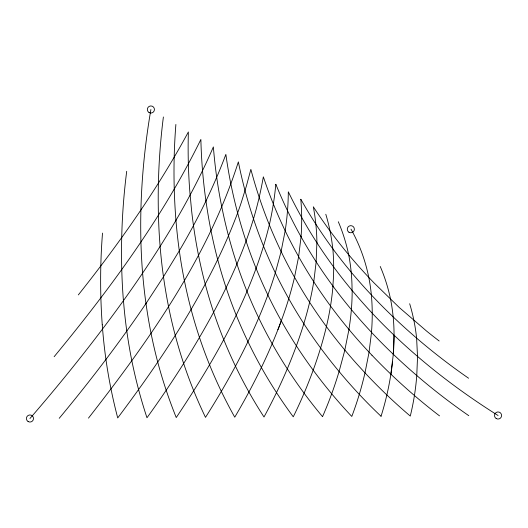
<?xml version="1.0" encoding="UTF-8"?>
<svg xmlns="http://www.w3.org/2000/svg" width="528" height="528" viewBox="0 0 528 528"><rect width="100%" height="100%" fill="white"/><g stroke="black" fill="none" stroke-linecap="round" stroke-linejoin="round"><path stroke-width="0.79" d="M102.511 233.099C100.089 263.604 100.023 294.294 102.254 324.812M175.883 124.463C173.356 156.248 173.375 188.239 175.93 220.024M381.051 416.255A286.493 276.019 -41.4 0 0 390.865 374.2L393.254 354.743L394.053 335.221A191.354 184.358 -41.4 0 0 390.575 299.297A181.863 175.217 -41.4 0 0 380.246 266.482M300.808 199.287A240.821 232.023 -41.4 0 1 301.066 236.729L298.564 257.077L294.512 277.24A460.766 458.542 -79.2 0 1 269.333 224.829A463.835 461.597 -79.2 0 1 250.866 169.349L246.444 185.836L241.382 202.165A405.999 391.156 -41.4 0 1 237.64 212.936C209.682 287.489 165.238 354.559 117.718 417.938L116.787 414.328A516.41 513.922 -79.2 0 1 105.93 359.396A525.914 523.38 -79.2 0 1 102.26 324.812M332.897 286.084A512.226 509.751 -79.2 0 0 371.521 332.323L368.986 352.684L364.987 372.854A331.762 319.638 -41.4 0 1 351.8 416.447A496.901 494.505 -79.2 0 1 313.183 370.161A479.213 476.903 -79.2 0 1 281.272 320.833M126.7 171.296C121.922 208.936 120.404 247.005 122.371 284.902A558.36 555.674 -79.2 0 0 123.433 300.663C94.136 341.372 62.773 380.582 29.951 418.506M163.383 116.978C158.611 154.618 157.087 192.687 159.047 230.584A554.242 551.575 -79.2 0 0 160.116 246.345A519.202 516.701 -79.2 0 0 168.511 306.425A477.068 474.771 -79.2 0 0 183.638 363.442A468.197 465.94 -79.2 0 0 205.498 417.371C229.898 378.833 251.678 338.389 267.643 295.594A413.767 398.64 -41.4 0 0 275.319 272.831L280.995 251.942L285.179 230.782A274.619 264.587 -41.4 0 0 288.314 191.803A475.754 473.464 -79.2 0 0 316.866 242.682A488.591 486.235 -79.2 0 0 352.136 290.466A534.118 531.544 -79.2 0 0 383.11 324.482C417.668 359.198 456.595 389.453 498.049 415.496M303.798 323.69A323.261 311.447 -41.4 0 0 313.777 281.662L316.127 262.198L316.879 242.675M150.889 109.501C142.124 160.796 138.574 213.127 142.006 265.096A538.956 536.362 -79.2 0 0 145.979 303.541C119.051 343.253 89.892 381.44 59.209 418.315M88.466 418.13C149.365 340.111 208.052 257.123 238.359 161.872A470.996 468.725 -79.2 0 0 253.486 218.882A462.66 460.436 -79.2 0 0 275.306 272.831A463.03 460.799 -79.2 0 0 303.851 323.697C293.845 356.063 280.144 387.242 264 417.001A462.871 460.64 -79.2 0 1 235.462 366.128A461.195 458.971 -79.2 0 1 213.642 312.18C229.548 282.308 243.679 251.328 253.486 218.882A366.181 352.796 -41.4 0 0 262.858 179.487L263.353 176.834A462.244 460.02 -79.2 0 0 285.173 230.782A464.416 462.178 -79.2 0 0 313.724 281.648M146.012 303.534A493.555 491.172 -79.2 0 0 157.727 362.096A479.259 476.949 -79.2 0 0 176.246 417.556C215.906 358.182 252.298 294.763 269.333 224.829A316.688 305.118 -41.4 0 0 275.821 184.318M237.64 212.936A483.813 481.477 -79.2 0 1 225.865 154.387C213.325 187.849 197.459 219.998 179.315 250.754A495.251 492.868 -79.2 0 0 191.07 309.309A466.323 464.079 -79.2 0 0 209.55 364.782A462.759 460.528 -79.2 0 0 234.749 417.186C253.849 384.8 270.567 350.889 283.226 315.454A370.828 357.278 -41.4 0 0 294.551 277.246A473.57 471.286 -79.2 0 0 326.41 326.575A278.85 268.66 -41.4 0 0 332.977 286.07M213.642 312.18C193.862 348.836 171.343 383.988 146.975 417.754A496.439 494.043 -79.2 0 1 131.835 360.743A513.632 511.157 -79.2 0 1 123.466 300.656M179.315 250.754L163.073 277.411L145.985 303.541M123.433 300.663C158.011 252.325 189.763 201.584 213.371 146.909A502.438 500.016 -79.2 0 0 221.793 206.989M78.329 294.901C119.11 243.533 157.153 189.717 188.377 131.947A557.39 554.704 -79.2 0 0 189.79 191.149L191.558 210.197A517.169 514.681 -79.2 0 0 198.495 255.176A477.345 475.048 -79.2 0 0 213.622 312.187M54.14 356.704C109.751 289.212 162.268 218.209 200.871 139.425A527.089 524.548 -79.2 0 0 205.953 201.036M468.6 378.239C438.788 357.614 410.731 334.429 384.965 308.926A552.004 549.338 -79.2 0 1 371.316 294.895M468.791 415.688C438.973 395.063 410.923 371.87 385.15 346.375A548.42 545.774 -79.2 0 1 371.501 332.343M371.93 355.205C390.08 374.246 409.523 392.053 430.076 408.481A573.408 570.649 -79.2 0 0 439.534 415.873M371.93 355.205A529.313 526.766 -79.2 0 1 348.942 329.465M313.698 281.662A489.905 487.542 -79.2 0 0 348.968 329.452L344.718 350.618L339.082 371.507A386.166 372.055 -41.4 0 1 322.542 416.638M352.176 290.479A243.019 234.135 -41.4 0 1 348.896 329.452M392.535 362.05A283.358 273.002 -41.4 0 1 390.892 374.2M381.018 416.255A519.922 517.42 -79.2 0 1 339.088 371.507A496.591 494.201 -79.2 0 1 303.818 323.717M348.645 254.555A192.674 185.632 -41.4 0 1 352.051 290.486M316.912 242.675A214.5 206.659 -41.4 0 0 313.309 206.771A511.064 508.596 -79.2 0 0 348.559 254.582A522.086 519.572 -79.2 0 0 374.207 283.081L399.287 307.527L426.578 331.076A572.609 569.851 -79.2 0 0 439.157 340.982M394.066 335.221A229.977 221.575 -41.4 0 1 393.248 354.737M217.721 259.585A465.28 463.036 -79.2 0 0 236.181 315.064A461.617 459.393 -79.2 0 0 261.373 367.468A468.541 466.283 -79.2 0 0 293.258 416.81A438.352 422.334 -41.4 0 0 306.313 387.895C314.45 367.976 321.446 347.543 326.396 326.581A512.846 510.378 -79.2 0 0 357.364 364.511L364.987 372.854A549.166 546.52 -79.2 0 0 410.276 416.071A251.797 242.596 -41.4 0 0 416.764 375.547L417.542 356.783L416.605 338.105A194.317 187.216 -41.4 0 0 409.675 303.739M217.681 259.591A502.214 499.798 -79.2 0 1 205.973 201.036M179.309 250.76A534.303 531.729 -79.2 0 1 175.936 220.024M322.509 416.625A479.84 477.523 -79.2 0 1 287.278 368.815A467.597 465.346 -79.2 0 1 258.727 317.948A458.911 456.7 -79.2 0 1 236.92 264M236.887 264.007A483.265 480.935 -79.2 0 1 221.813 206.983M338.303 221.74A181.685 175.045 -41.4 0 1 348.605 254.562M350.988 229.119A176.603 170.148 -41.4 0 1 371.349 294.895A214.982 207.121 -41.4 0 1 371.455 332.336M332.93 286.057A473.656 471.372 -79.2 0 1 301.013 236.735M332.812 248.615A211.867 204.125 -41.4 0 1 332.838 286.064M301.019 236.735A466.204 463.96 -79.2 0 1 275.86 184.312M371.336 294.875A507.144 504.702 -79.2 0 1 332.699 248.642A491.383 489.014 -79.2 0 1 300.854 199.274M325.802 214.256A194.971 187.849 -41.4 0 1 332.759 248.615M256.113 268.415A458.165 455.954 -79.2 0 0 281.299 320.819A443.612 427.403 -41.4 0 1 277.919 329.703M256.1 268.422A470.131 467.867 -79.2 0 1 237.653 212.929M348.955 232.234A3.551 3.551 0 0 0 354.38 229.317A3.551 3.551 0 0 0 349.147 226.083A3.551 3.551 0 0 0 348.955 232.234M496.175 418.519A3.551 3.551 0 0 0 501.6 415.609A3.551 3.551 0 0 0 496.366 412.368A3.551 3.551 0 0 0 496.175 418.519M28.083 421.522A3.551 3.551 0 0 0 33.502 418.612A3.551 3.551 0 0 0 28.268 415.371A3.551 3.551 0 0 0 28.083 421.522M149.021 112.517A3.551 3.551 0 0 0 154.44 109.606A3.551 3.551 0 0 0 149.206 106.366A3.551 3.551 0 0 0 149.021 112.517"/></g></svg>
